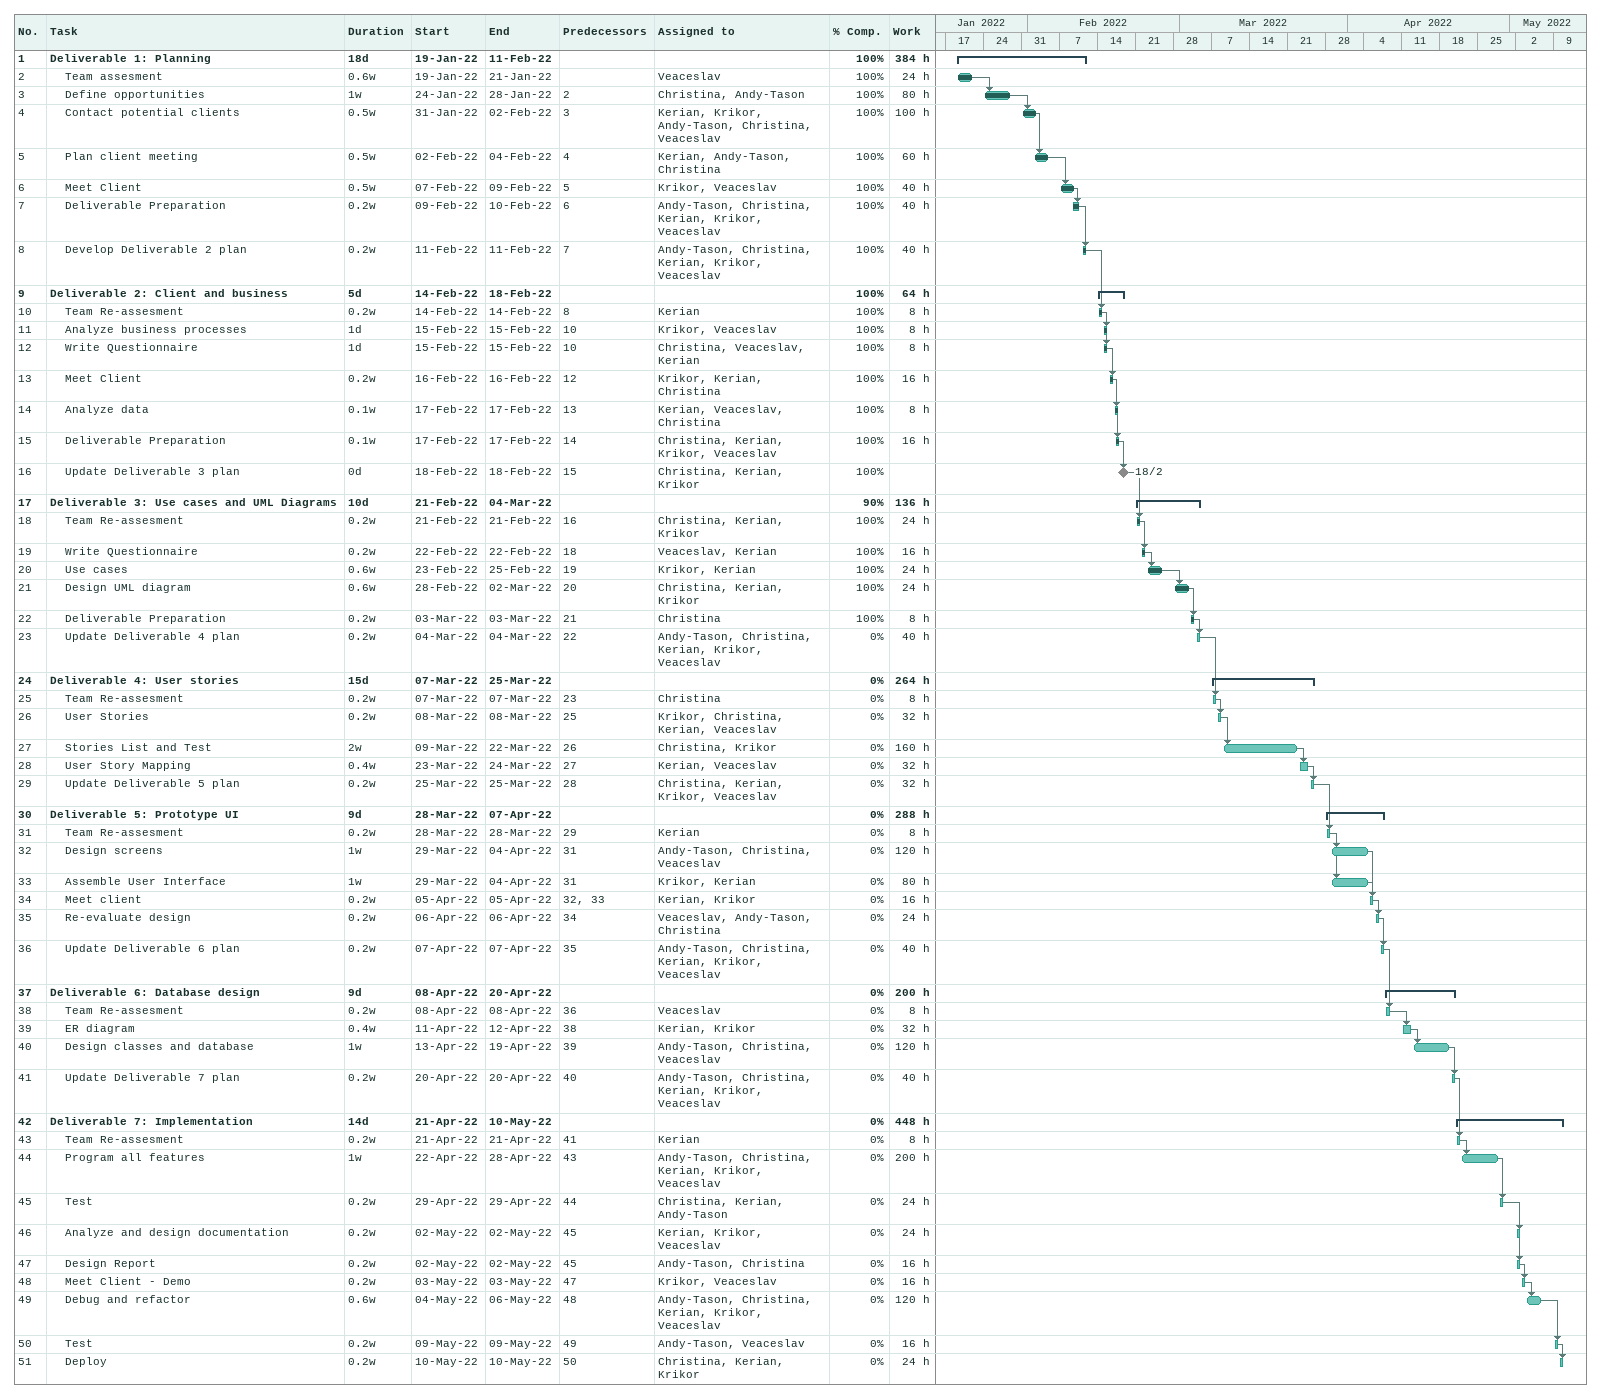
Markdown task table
| ID | Level | Task | Duration | Start | Finish | Predecessors | Resources | % complete | Work (h) |
|---|---|---|---|---|---|---|---|---|---|
| 1 | 1 | **Deliverable 1: Planning** | 18d | 2022-01-19 | 2022-02-11 |  |  | 100 | 384 |
| 2 | 2 | Team assesment | 0.6w | 2022-01-19 | 2022-01-21 |  | Veaceslav | 100 | 24 |
| 3 | 2 | Define opportunities | 1w | 2022-01-24 | 2022-01-28 | 2 | Christina, Andy-Tason | 100 | 80 |
| 4 | 2 | Contact potential clients | 0.5w | 2022-01-31 | 2022-02-02 | 3 | Kerian, Krikor, Andy-Tason, Christina, Veaceslav | 100 | 100 |
| 5 | 2 | Plan client meeting | 0.5w | 2022-02-02 | 2022-02-04 | 4 | Kerian, Andy-Tason, Christina | 100 | 60 |
| 6 | 2 | Meet Client | 0.5w | 2022-02-07 | 2022-02-09 | 5 | Krikor, Veaceslav | 100 | 40 |
| 7 | 2 | Deliverable Preparation | 0.2w | 2022-02-09 | 2022-02-10 | 6 | Andy-Tason, Christina, Kerian, Krikor, Veaceslav | 100 | 40 |
| 8 | 2 | Develop Deliverable 2 plan | 0.2w | 2022-02-11 | 2022-02-11 | 7 | Andy-Tason, Christina, Kerian, Krikor, Veaceslav | 100 | 40 |
| 9 | 1 | **Deliverable 2: Client and business** | 5d | 2022-02-14 | 2022-02-18 |  |  | 100 | 64 |
| 10 | 2 | Team Re-assesment | 0.2w | 2022-02-14 | 2022-02-14 | 8 | Kerian | 100 | 8 |
| 11 | 2 | Analyze business processes | 1d | 2022-02-15 | 2022-02-15 | 10 | Krikor, Veaceslav | 100 | 8 |
| 12 | 2 | Write Questionnaire | 1d | 2022-02-15 | 2022-02-15 | 10 | Christina, Veaceslav, Kerian | 100 | 8 |
| 13 | 2 | Meet Client | 0.2w | 2022-02-16 | 2022-02-16 | 12 | Krikor, Kerian, Christina | 100 | 16 |
| 14 | 2 | Analyze data | 0.1w | 2022-02-17 | 2022-02-17 | 13 | Kerian, Veaceslav, Christina | 100 | 8 |
| 15 | 2 | Deliverable Preparation | 0.1w | 2022-02-17 | 2022-02-17 | 14 | Christina, Kerian, Krikor, Veaceslav | 100 | 16 |
| 16 | 2 | Update Deliverable 3 plan | 0d | 2022-02-18 | 2022-02-18 | 15 | Christina, Kerian, Krikor | 100 |  |
| 17 | 1 | **Deliverable 3: Use cases and UML Diagrams** | 10d | 2022-02-21 | 2022-03-04 |  |  | 90 | 136 |
| 18 | 2 | Team Re-assesment | 0.2w | 2022-02-21 | 2022-02-21 | 16 | Christina, Kerian, Krikor | 100 | 24 |
| 19 | 2 | Write Questionnaire | 0.2w | 2022-02-22 | 2022-02-22 | 18 | Veaceslav, Kerian | 100 | 16 |
| 20 | 2 | Use cases | 0.6w | 2022-02-23 | 2022-02-25 | 19 | Krikor, Kerian | 100 | 24 |
| 21 | 2 | Design UML diagram | 0.6w | 2022-02-28 | 2022-03-02 | 20 | Christina, Kerian, Krikor | 100 | 24 |
| 22 | 2 | Deliverable Preparation | 0.2w | 2022-03-03 | 2022-03-03 | 21 | Christina | 100 | 8 |
| 23 | 2 | Update Deliverable 4 plan | 0.2w | 2022-03-04 | 2022-03-04 | 22 | Andy-Tason, Christina, Kerian, Krikor, Veaceslav | 0 | 40 |
| 24 | 1 | **Deliverable 4: User stories** | 15d | 2022-03-07 | 2022-03-25 |  |  | 0 | 264 |
| 25 | 2 | Team Re-assesment | 0.2w | 2022-03-07 | 2022-03-07 | 23 | Christina | 0 | 8 |
| 26 | 2 | User Stories | 0.2w | 2022-03-08 | 2022-03-08 | 25 | Krikor, Christina, Kerian, Veaceslav | 0 | 32 |
| 27 | 2 | Stories List and Test | 2w | 2022-03-09 | 2022-03-22 | 26 | Christina, Krikor | 0 | 160 |
| 28 | 2 | User Story Mapping | 0.4w | 2022-03-23 | 2022-03-24 | 27 | Kerian, Veaceslav | 0 | 32 |
| 29 | 2 | Update Deliverable 5 plan | 0.2w | 2022-03-25 | 2022-03-25 | 28 | Christina, Kerian, Krikor, Veaceslav | 0 | 32 |
| 30 | 1 | **Deliverable 5: Prototype UI** | 9d | 2022-03-28 | 2022-04-07 |  |  | 0 | 288 |
| 31 | 2 | Team Re-assesment | 0.2w | 2022-03-28 | 2022-03-28 | 29 | Kerian | 0 | 8 |
| 32 | 2 | Design screens | 1w | 2022-03-29 | 2022-04-04 | 31 | Andy-Tason, Christina, Veaceslav | 0 | 120 |
| 33 | 2 | Assemble User Interface | 1w | 2022-03-29 | 2022-04-04 | 31 | Krikor, Kerian | 0 | 80 |
| 34 | 2 | Meet client | 0.2w | 2022-04-05 | 2022-04-05 | 32, 33 | Kerian, Krikor | 0 | 16 |
| 35 | 2 | Re-evaluate design | 0.2w | 2022-04-06 | 2022-04-06 | 34 | Veaceslav, Andy-Tason, Christina | 0 | 24 |
| 36 | 2 | Update Deliverable 6 plan | 0.2w | 2022-04-07 | 2022-04-07 | 35 | Andy-Tason, Christina, Kerian, Krikor, Veaceslav | 0 | 40 |
| 37 | 1 | **Deliverable 6: Database design** | 9d | 2022-04-08 | 2022-04-20 |  |  | 0 | 200 |
| 38 | 2 | Team Re-assesment | 0.2w | 2022-04-08 | 2022-04-08 | 36 | Veaceslav | 0 | 8 |
| 39 | 2 | ER diagram | 0.4w | 2022-04-11 | 2022-04-12 | 38 | Kerian, Krikor | 0 | 32 |
| 40 | 2 | Design classes and database | 1w | 2022-04-13 | 2022-04-19 | 39 | Andy-Tason, Christina, Veaceslav | 0 | 120 |
| 41 | 2 | Update Deliverable 7 plan | 0.2w | 2022-04-20 | 2022-04-20 | 40 | Andy-Tason, Christina, Kerian, Krikor, Veaceslav | 0 | 40 |
| 42 | 1 | **Deliverable 7: Implementation** | 14d | 2022-04-21 | 2022-05-10 |  |  | 0 | 448 |
| 43 | 2 | Team Re-assesment | 0.2w | 2022-04-21 | 2022-04-21 | 41 | Kerian | 0 | 8 |
| 44 | 2 | Program all features | 1w | 2022-04-22 | 2022-04-28 | 43 | Andy-Tason, Christina, Kerian, Krikor, Veaceslav | 0 | 200 |
| 45 | 2 | Test | 0.2w | 2022-04-29 | 2022-04-29 | 44 | Christina, Kerian, Andy-Tason | 0 | 24 |
| 46 | 2 | Analyze and design documentation | 0.2w | 2022-05-02 | 2022-05-02 | 45 | Kerian, Krikor, Veaceslav | 0 | 24 |
| 47 | 2 | Design Report | 0.2w | 2022-05-02 | 2022-05-02 | 45 | Andy-Tason, Christina | 0 | 16 |
| 48 | 2 | Meet Client - Demo | 0.2w | 2022-05-03 | 2022-05-03 | 47 | Krikor, Veaceslav | 0 | 16 |
| 49 | 2 | Debug and refactor | 0.6w | 2022-05-04 | 2022-05-06 | 48 | Andy-Tason, Christina, Kerian, Krikor, Veaceslav | 0 | 120 |
| 50 | 2 | Test | 0.2w | 2022-05-09 | 2022-05-09 | 49 | Andy-Tason, Veaceslav | 0 | 16 |
| 51 | 2 | Deploy | 0.2w | 2022-05-10 | 2022-05-10 | 50 | Christina, Kerian, Krikor | 0 | 24 |
